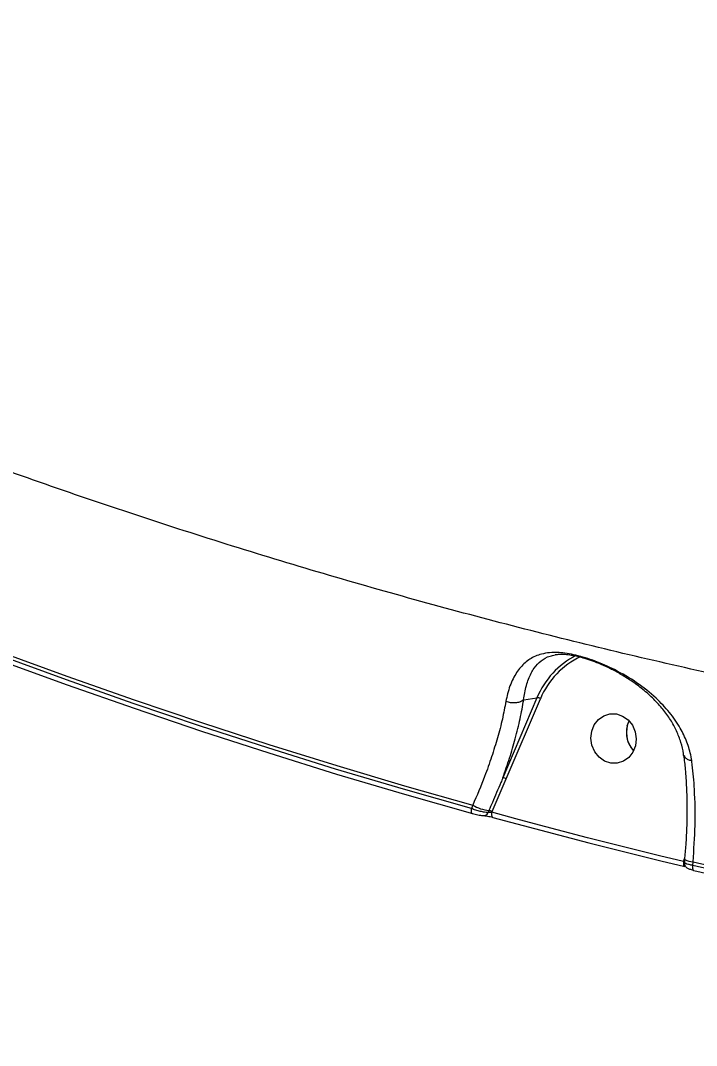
# Model space of a CAD drawing. Header units: millimetres. Extents: x -6028 to 5958, y -6064 to 4137.
# Drawn here: x 476.8 to 598.6, y -1746.5 to -1561.7 of the extents above; entities that cross this region are included whole.
import ezdxf

# ---------------------------------------------------------------- set-up
doc = ezdxf.new("R2010")
doc.units = ezdxf.units.MM
for name, color, linetype in [('DIKOM_ОБЪЕКТ', 7, 'Continuous'), ('DIKOM_РАЗМЕР_ЗОНА', 7, 'Continuous'), ('DIKOM_РАЗМЕР_ОБЪЕКТА', 7, 'Continuous')]:
    doc.layers.add(name, color=color, linetype=linetype)
doc.styles.add('style1', font='arial.ttf', dxfattribs={"width": 0.8})
doc.dimstyles.new('1-50', dxfattribs={"dimtxt": 300, "dimasz": 200, "dimexe": 100, "dimexo": 0, "dimgap": 100, "dimtad": 1, "dimtxsty": 'style1', "dimcen": 200, "dimclrd": 7, "dimclre": 7, "dimclrt": 7, "dimadec": 1, "dimazin": 2, "dimtfac": 1, "dimtmove": 0, "dimatfit": 2, "dimfxl": 0, "dimlwd": 25, "dimlwe": 18, "dimarcsym": 0})

# ---------------------------------------------------------------- blocks, each defined once
blk = doc.blocks.new('*D9')
at = {"layer": 'Defpoints', "color": 0, "transparency": 16777216}
for p in [(-6027.56, 1459.58), (4556.58, 1382.7), (4556.58, -5964.37)]:
    blk.add_point(p, dxfattribs=at)
at = {"layer": 'DIKOM_РАЗМЕР_ЗОНА', "color": 7, "lineweight": 18, "transparency": 16777216}
for p, q in [((-6027.56, 1459.58), (-6027.56, -6064.37)), ((4556.58, 1382.7), (4556.58, -6064.37))]:
    blk.add_line(p, q, dxfattribs=at)
at = {"layer": 'DIKOM_РАЗМЕР_ЗОНА', "color": 7, "lineweight": 25, "transparency": 16777216}
blk.add_line((-5827.56, -5964.37), (4356.58, -5964.37), dxfattribs=at)
at = {"layer": 'DIKOM_РАЗМЕР_ЗОНА', "color": 7, "transparency": 16777216}
for points in [[(-5827.56, -5931.03), (-5827.56, -5997.7), (-6027.56, -5964.37)], [(4356.58, -5931.03), (4356.58, -5997.7), (4556.58, -5964.37)]]:
    blk.add_solid(points, dxfattribs=at)
at = {"layer": 'DIKOM_РАЗМЕР_ЗОНА', "color": 7, "transparency": 16777216, "insert": (157.08, -5711.2), "char_height": 300, "attachment_point": 5, "style": 'style1'}
blk.add_mtext('10600', dxfattribs=at)
blk = doc.blocks.new('*D11')
at = {"layer": 'Defpoints', "color": 0, "transparency": 16777216}
for p in [(259.43, 2965.58), (1920.55, -3002.33), (4022.59, -3002.33)]:
    blk.add_point(p, dxfattribs=at)
at = {"layer": 'DIKOM_РАЗМЕР_ОБЪЕКТА', "color": 7, "lineweight": 18, "transparency": 16777216}
for p, q in [((259.43, 2965.58), (4122.59, 2965.58)), ((1920.55, -3002.33), (4122.59, -3002.33))]:
    blk.add_line(p, q, dxfattribs=at)
at = {"layer": 'DIKOM_РАЗМЕР_ОБЪЕКТА', "color": 7, "lineweight": 25, "transparency": 16777216}
blk.add_line((4022.59, 2765.58), (4022.59, -2802.33), dxfattribs=at)
at = {"layer": 'DIKOM_РАЗМЕР_ОБЪЕКТА', "color": 7, "transparency": 16777216}
for points in [[(3989.25, 2765.58), (4055.92, 2765.58), (4022.59, 2965.58)], [(3989.25, -2802.33), (4055.92, -2802.33), (4022.59, -3002.33)]]:
    blk.add_solid(points, dxfattribs=at)
at = {"layer": 'DIKOM_РАЗМЕР_ОБЪЕКТА', "color": 7, "transparency": 16777216, "insert": (3769.41, -24.42), "char_height": 300, "attachment_point": 5, "rotation": 90, "style": 'style1'}
blk.add_mtext('6000', dxfattribs=at)
blk = doc.blocks.new('*D12')
at = {"layer": 'Defpoints', "color": 0, "transparency": 16777216}
for p in [(3056.58, 1987.9), (-4027.97, 676.5), (3056.58, -3714.77)]:
    blk.add_point(p, dxfattribs=at)
at = {"layer": 'DIKOM_РАЗМЕР_ОБЪЕКТА', "color": 7, "lineweight": 18, "transparency": 16777216}
for p, q in [((3056.58, 1987.9), (3056.58, -3814.77)), ((-4027.97, 676.5), (-4027.97, -3814.77))]:
    blk.add_line(p, q, dxfattribs=at)
at = {"layer": 'DIKOM_РАЗМЕР_ОБЪЕКТА', "color": 7, "lineweight": 25, "transparency": 16777216}
blk.add_line((-3827.97, -3714.77), (2856.58, -3714.77), dxfattribs=at)
at = {"layer": 'DIKOM_РАЗМЕР_ОБЪЕКТА', "color": 7, "transparency": 16777216}
for points in [[(-3827.97, -3681.44), (-3827.97, -3748.11), (-4027.97, -3714.77)], [(2856.58, -3681.44), (2856.58, -3748.11), (3056.58, -3714.77)]]:
    blk.add_solid(points, dxfattribs=at)
at = {"layer": 'DIKOM_РАЗМЕР_ОБЪЕКТА', "color": 7, "transparency": 16777216, "insert": (20, -3461.6), "char_height": 300, "attachment_point": 5, "style": 'style1'}
blk.add_mtext('7100', dxfattribs=at)

msp = doc.modelspace()

# ---------------------------------------------------------------- linework, layer by layer
at = {"layer": 'DIKOM_ОБЪЕКТ', "color": 7, "linetype": 'Continuous', "lineweight": 15}
for p, q in [((569.882, -1683.784), (563.733, -1698.216)), ((564.353, -1698.407), (570.502, -1683.974)), ((567.482, -1684.149), (569.882, -1683.784)), ((586.152, -1688.871), (586.488, -1687.955)), ((561.786, -1704.332), (564.353, -1698.407)), ((558.307, -1703.178), (558.05, -1703.781)), ((561.206, -1704.139), (561.051, -1704.504)), ((561.735, -1704.453), (561.786, -1704.332)), ((596.379, -1712.832), (596.331, -1713.337)), ((596.514, -1713.563), (596.569, -1712.984)), ((596.569, -1712.984), (596.569, -1712.992)), ((597.963, -1714.031), (598.025, -1713.376))]:
    msp.add_line(p, q, dxfattribs=at)
at = {"layer": 'DIKOM_ОБЪЕКТ', "color": 7, "linetype": 'Continuous', "lineweight": 15, "flags": 128}
for points in [[(558.05, -1703.781), (545.789, -1700.291), (533.561, -1696.649), (521.368, -1692.855), (509.212, -1688.91), (497.093, -1684.814), (485.015, -1680.567), (472.977, -1676.171), (460.982, -1671.626)], [(461.045, -1670.958), (473.063, -1675.514), (485.125, -1679.92), (497.228, -1684.176), (509.37, -1688.28), (521.551, -1692.233), (533.769, -1696.034), (546.021, -1699.682), (558.307, -1703.178)], [(461.098, -1672.505), (473.103, -1677.054), (485.151, -1681.454), (497.24, -1685.704), (509.368, -1689.804), (521.535, -1693.752), (533.738, -1697.549), (545.975, -1701.194), (558.246, -1704.687)], [(587.649, -1692.464), (587.185, -1693.621), (586.437, -1694.578), (585.468, -1695.258), (584.355, -1695.606), (583.189, -1695.593), (582.064, -1695.22), (581.071, -1694.518), (580.292, -1693.544), (579.788, -1692.376), (579.601, -1691.109), (579.745, -1689.845), (580.21, -1688.688), (580.957, -1687.73), (581.927, -1687.05), (583.04, -1686.703), (584.206, -1686.716), (585.331, -1687.088), (586.323, -1687.79), (587.103, -1688.765), (587.607, -1689.933), (587.794, -1691.2), (587.649, -1692.464)], [(558.05, -1703.781), (558.019, -1703.963), (558.005, -1704.137), (558.007, -1704.296), (558.026, -1704.433), (558.061, -1704.544), (558.111, -1704.625), (558.173, -1704.674), (558.246, -1704.687)], [(561.735, -1704.453), (561.704, -1704.637), (561.691, -1704.811), (561.694, -1704.97), (561.713, -1705.108), (561.749, -1705.219), (561.799, -1705.3), (561.862, -1705.347), (561.936, -1705.36)], [(596.331, -1713.337), (591.994, -1712.293), (587.661, -1711.229), (583.331, -1710.147), (579.004, -1709.046), (574.681, -1707.926), (570.362, -1706.788), (566.046, -1705.63), (561.735, -1704.453)], [(561.936, -1705.36), (566.251, -1706.537), (570.57, -1707.696), (574.893, -1708.836), (579.22, -1709.956), (583.55, -1711.058), (587.883, -1712.141), (592.22, -1713.205), (596.561, -1714.251)], [(596.331, -1713.337), (596.306, -1713.522), (596.298, -1713.698), (596.305, -1713.858), (596.329, -1713.997), (596.369, -1714.109), (596.422, -1714.19), (596.486, -1714.238), (596.506, -1714.245)], [(597.963, -1714.031), (597.938, -1714.215), (597.93, -1714.39), (597.938, -1714.55), (597.962, -1714.689), (598.001, -1714.801), (598.054, -1714.883), (598.118, -1714.932), (598.192, -1714.945)], [(697.173, -1732.337), (684.708, -1730.589), (672.258, -1728.686), (659.825, -1726.628), (647.41, -1724.416), (635.014, -1722.05), (622.64, -1719.53), (610.289, -1716.857), (597.963, -1714.031)], [(598.025, -1713.376), (610.376, -1716.208), (622.753, -1718.887), (635.152, -1721.412), (647.573, -1723.782), (660.014, -1725.997), (672.473, -1728.057), (684.949, -1729.962), (697.439, -1731.712)], [(598.192, -1714.945), (610.529, -1717.774), (622.89, -1720.449), (635.275, -1722.971), (647.68, -1725.339), (660.106, -1727.553), (672.549, -1729.612), (685.009, -1731.517), (697.484, -1733.267)]]:
    msp.add_lwpolyline(points, dxfattribs=at)
at = {"layer": 'DIKOM_ОБЪЕКТ', "color": 7, "linetype": 'Continuous', "lineweight": 15}
for centre, radius, start, end in [((583.857, -1689.654), 15.158, 117.39506, 157.2172), ((583.944, -1689.577), 14.563, 115.02726, 157.3727), ((569.809, -1685.129), 1.348, 59.02702, 86.88137), ((590.845, -1690.068), 4.841, 154.12926, 223.16269), ((590.869, -1690.06), 4.865, 165.8524, 223.03025), ((563.66, -1699.562), 1.347, 59.01541, 86.87438), ((562.152, -1696.436), 7.761, 240.29993, 263.00214), ((560.286, -1704.24), 0.81, 256.01982, 340.95149), ((561.017, -1705.68), 1.552, 60.29782, 83.00226), ((598.158, -1709.917), 3.461, 242.67114, 267.78685)]:
    msp.add_arc(centre, radius, start, end, dxfattribs=at)
for points, knots in [([(636.55, -1686.596), (633.59, -1686.053), (624.663, -1684.413), (609.824, -1681.342), (592.034, -1677.402), (574.303, -1673.137), (556.633, -1668.568), (539.029, -1663.691), (521.496, -1658.507), (504.038, -1653.019), (486.66, -1647.228), (469.367, -1641.134), (452.164, -1634.741), (435.054, -1628.048), (418.043, -1621.057), (401.136, -1613.771), (384.336, -1606.192), (367.649, -1598.32), (351.079, -1590.159), (334.63, -1581.71), (318.307, -1572.975), (302.115, -1563.958), (286.06, -1554.653), (275.106, -1548.079), (269.496, -1544.621), (269.16, -1544.414)], [0, 0, 0, 0, 0.0229076, 0.0690792, 0.1152686, 0.1614766, 0.2077042, 0.2539517, 0.30022, 0.3465096, 0.3928208, 0.4391545, 0.4855108, 0.5318907, 0.5782938, 0.624721, 0.6711724, 0.7176486, 0.7641491, 0.8106749, 0.8572257, 0.9038016, 0.9504028, 0.9970294, 1, 1, 1, 1]), ([(597.777, -1695.119), (597.741, -1694.889), (597.565, -1693.753), (596.975, -1691.754), (595.685, -1689.054), (593.831, -1686.392), (591.225, -1683.63), (587.942, -1681.025), (584.195, -1678.812), (580.962, -1677.386), (578.6, -1676.578), (576.877, -1676.106), (575.277, -1675.796), (573.664, -1675.622), (572.114, -1675.646), (570.322, -1675.96), (568.546, -1676.742), (566.87, -1678.213), (565.506, -1680.283), (564.676, -1682.456), (564.37, -1683.978), (564.278, -1684.437)], [0, 0, 0, 0, 0.0134546, 0.0663226, 0.1192313, 0.1832742, 0.2473505, 0.3264802, 0.4053651, 0.4678603, 0.4990962, 0.5303038, 0.5614423, 0.5926228, 0.6345136, 0.6764898, 0.7480839, 0.8197609, 0.8939582, 0.9680654, 1, 1, 1, 1]), ([(567.478, -1684.151), (567.478, -1684.15), (567.522, -1683.712), (567.745, -1682.359), (568.303, -1680.33), (569.288, -1678.435), (570.567, -1677.067), (571.829, -1676.327), (572.855, -1676.14), (573.168, -1676.083)], [0, 0, 0, 0, 0.0001153, 0.0900022, 0.2973591, 0.5104214, 0.7085133, 0.9109038, 1, 1, 1, 1]), ([(596.319, -1694.207), (596.311, -1694.106), (596.253, -1693.312), (595.846, -1691.818), (595.089, -1689.76), (594, -1687.757), (592.611, -1685.853), (590.941, -1684.012), (589.006, -1682.276), (586.968, -1680.767), (584.992, -1679.542), (583.195, -1678.58), (581.519, -1677.804), (579.97, -1677.189), (578.549, -1676.715), (577.234, -1676.362), (576.024, -1676.127), (574.903, -1676.003), (573.922, -1675.984), (573.409, -1676.051), (573.164, -1676.083)], [0, 0, 0, 0, 0.01020708, 0.07982299, 0.15185237, 0.22538423, 0.30022693, 0.37638085, 0.45669613, 0.53549348, 0.59881329, 0.65494864, 0.70457898, 0.74910896, 0.79021136, 0.82888026, 0.86910524, 0.9114381, 0.9575372, 1, 1, 1, 1]), ([(564.278, -1684.437), (564.081, -1685.487), (563.684, -1687.598), (562.802, -1690.967), (561.727, -1694.435), (560.296, -1698.48), (559.044, -1701.437), (558.307, -1703.178)], [0, 0, 0, 0, 0.1872884, 0.3765516, 0.557007, 0.7391975, 1, 1, 1, 1]), ([(563.733, -1698.216), (564.148, -1697.025), (564.98, -1694.632), (566.016, -1691.075), (566.897, -1687.529), (567.286, -1685.28), (567.482, -1684.149)], [0, 0, 0, 0, 0.2380469, 0.47817, 0.7377155, 1, 1, 1, 1]), ([(567.478, -1684.151), (567.3, -1684.283), (566.943, -1684.547), (566.174, -1684.738), (565.336, -1684.747), (564.738, -1684.612), (564.399, -1684.488), (564.32, -1684.455), (564.278, -1684.437)], [0, 0, 0, 0, 0.2316037, 0.4632392, 0.6948693, 0.9264902, 0.9610337, 1, 1, 1, 1]), ([(567.482, -1684.149), (567.481, -1684.149), (567.48, -1684.149), (567.479, -1684.15), (567.478, -1684.151)], [0, 0, 0, 0, 0.6117835, 1, 1, 1, 1]), ([(596.537, -1712.989), (596.617, -1712.104), (596.806, -1710.026), (596.952, -1706.793), (596.999, -1703.318), (596.908, -1699.947), (596.715, -1696.881), (596.491, -1695.025), (596.39, -1694.189)], [0, 0, 0, 0, 0.1333174, 0.3130911, 0.493401, 0.6735303, 0.8528694, 1, 1, 1, 1]), ([(596.448, -1694.193), (596.453, -1694.264), (596.469, -1694.48), (596.793, -1694.785), (597.247, -1694.998), (597.604, -1695.088), (597.736, -1695.112), (597.777, -1695.119)], [0, 0, 0, 0, 0.1593185, 0.4909413, 0.8225114, 0.9452013, 1, 1, 1, 1]), ([(598.025, -1713.376), (598.178, -1711.173), (598.491, -1706.705), (598.358, -1700.84), (598.028, -1697.043), (597.81, -1695.37), (597.777, -1695.119)], [0, 0, 0, 0, 0.3434983, 0.6969425, 0.9545339, 1, 1, 1, 1]), ([(563.733, -1698.216), (563.609, -1698.514), (562.987, -1699.999), (562.134, -1701.967), (561.416, -1703.649), (561.206, -1704.139)], [0, 0, 0, 0, 0.150413, 0.7521271, 1, 1, 1, 1]), ([(561.051, -1704.504), (561.032, -1704.504), (560.859, -1704.498), (560.432, -1704.448), (559.675, -1704.289), (558.833, -1704.058), (558.31, -1703.873), (558.05, -1703.781)], [0, 0, 0, 0, 0.0286183, 0.2670712, 0.5101364, 0.7556604, 1, 1, 1, 1]), ([(558.246, -1704.687), (558.408, -1704.729), (558.732, -1704.815), (559.251, -1704.922), (559.715, -1704.997), (559.975, -1705.022), (560.079, -1705.025), (560.09, -1705.026)], [0, 0, 0, 0, 0.2457753, 0.4917679, 0.7342671, 0.9714692, 1, 1, 1, 1]), ([(560.09, -1705.026), (560.101, -1705.026), (560.205, -1705.029), (560.464, -1705.053), (560.929, -1705.127), (561.449, -1705.233), (561.774, -1705.317), (561.936, -1705.36)], [0, 0, 0, 0, 0.02785619, 0.26502256, 0.50772011, 0.75398519, 1, 1, 1, 1]), ([(561.735, -1704.453), (561.672, -1704.461), (561.549, -1704.475), (561.355, -1704.493), (561.19, -1704.503), (561.101, -1704.505), (561.063, -1704.505), (561.055, -1704.504), (561.051, -1704.504)], [0, 0, 0, 0, 0.26310652, 0.51584031, 0.75202277, 0.94084765, 0.974012, 1, 1, 1, 1]), ([(596.527, -1713.432), (596.514, -1713.424), (596.473, -1713.401), (596.396, -1713.366), (596.34, -1713.341), (596.331, -1713.337)], [0, 0, 0, 0, 0.280272, 0.8907784, 1, 1, 1, 1]), ([(598.078, -1714.921), (597.959, -1714.892), (597.619, -1714.81), (597.295, -1714.699), (596.988, -1714.546), (596.741, -1714.33), (596.574, -1714.054), (596.491, -1713.778), (596.522, -1713.612), (596.53, -1713.565)], [0, 0, 0, 0, 0.1459832, 0.4181105, 0.5790368, 0.6895525, 0.8111889, 0.9466885, 1, 1, 1, 1]), ([(597.963, -1714.031), (597.919, -1714.022), (597.626, -1713.963), (597.136, -1713.848), (596.692, -1713.704), (596.49, -1713.605), (596.532, -1713.572), (596.541, -1713.566)], [0, 0, 0, 0, 0.0514225, 0.3432045, 0.6345023, 0.9258312, 1, 1, 1, 1])]:
    msp.add_open_spline(points, degree=3, knots=knots, dxfattribs=at)

# ---------------------------------------------------------------- dimensions: what is measured, and where the dimension line sits
at = {"layer": 'DIKOM_РАЗМЕР_ЗОНА'}
dim = msp.add_linear_dim(base=(4556.575, -5964.368), p1=(-6027.562, 1459.576), p2=(4556.575, 1382.704), text='10600', dimstyle='1-50', dxfattribs=at)
dim.commit()
dim.dimension.update_dxf_attribs({"geometry": '*D9', "text_midpoint": (157.08, -5964.368), "dimtype": 160})
at = {"layer": 'DIKOM_РАЗМЕР_ОБЪЕКТА'}
dim = msp.add_linear_dim(base=(4022.586, -3002.33), p1=(259.433, 2965.575), p2=(1920.546, -3002.33), angle=90, text='6000', dimstyle='1-50', dxfattribs=at)
dim.commit()
dim.dimension.update_dxf_attribs({"geometry": '*D11', "text_midpoint": (4022.586, -24.423), "dimtype": 160})
dim = msp.add_linear_dim(base=(3056.575, -3714.774), p1=(-4027.972, 676.501), p2=(3056.575, 1987.897), text='7100', dimstyle='1-50', dxfattribs=at)
dim.commit()
dim.dimension.update_dxf_attribs({"geometry": '*D12', "text_midpoint": (20, -3714.774), "dimtype": 160})

doc.saveas('drawing.dxf')
